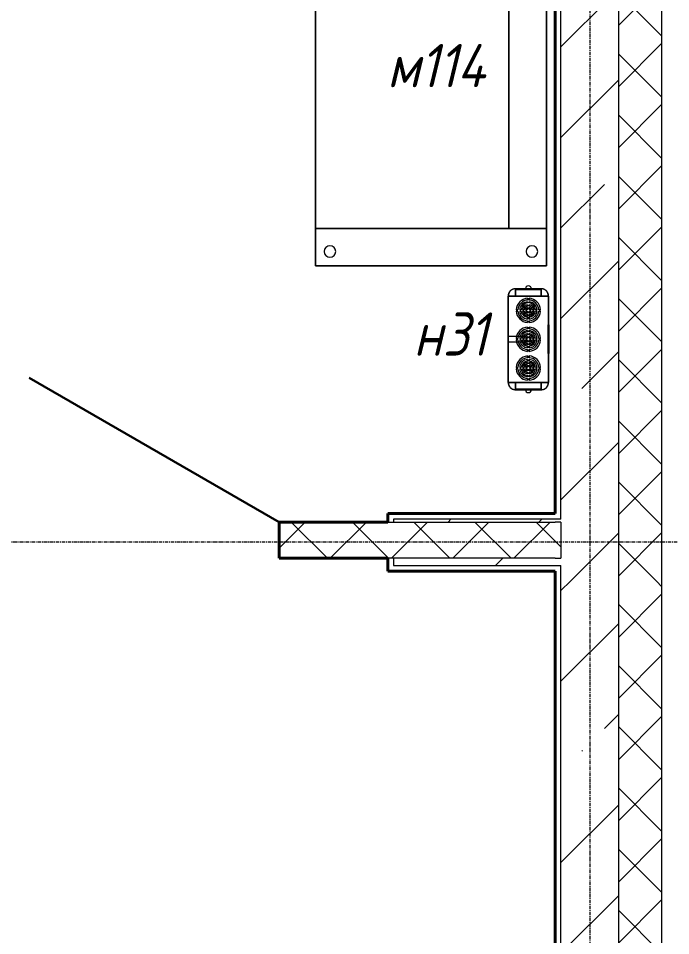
# Model space of a CAD drawing. Header units: millimetres. Extents: x -32954 to 151739, y -65671 to 56243.
# Drawn here: x -2030 to 230, y -27718 to -24538 of the extents above; entities that cross this region are included whole.
import ezdxf

# ---------------------------------------------------------------- set-up
doc = ezdxf.new("R2010")
doc.units = ezdxf.units.MM
doc.linetypes.add('ADSK_Линия сетки', pattern=[21, 12, -3, 3, -3])
for name, color, linetype, lineweight in [('M-EQPM', 7, 'Continuous', 9), ('M-EQPM-IDEN', 7, 'Continuous', 9), ('Двери', 7, 'Continuous', 18), ('Оси', 7, 'Continuous', 9), ('Панель', 7, 'Continuous', 30), ('Стены', 7, 'Continuous', 18), ('Стены разрез', 7, 'Continuous', 40), ('Стены штриховка', 7, 'Continuous', 18)]:
    doc.layers.add(name, color=color, linetype=linetype, lineweight=lineweight)
doc.styles.add('GOST Common_I', font='GOST_Common Italic.ttf', dxfattribs={"width": 0.9, "height": 150})
pattern_1 = [(45, (-4e-12, -22914.43), (-106.066, 106.066), []), (135, (-4e-12, -22914.43), (-106.066, -106.066), [])]
pattern_2 = [(45, (-4e-12, -22914.43), (-314.31, 314.31), []), (45, (314.3, -22914.43), (-314.31, 314.31), [555.625, -111.125, 3.353, -107.772])]

# ---------------------------------------------------------------- blocks, each defined once
blk = doc.blocks.new('AC_Дверь_Однопольная_ПВХ - 960х2080h В О Л-278485-В_АР_ПЭ_02 Этаж')
at = {"layer": 'Панель'}
blk.add_line((500, 62.5), (-366, 562.5), dxfattribs=at)
blk = doc.blocks.new('Н05-Н31_Бактерицидный облучатель_Дезар-3_5 - Н31_Дезар-5-8000921-О_ТХ_01')
at = {"layer": 'M-EQPM'}
for p, q in [((-44.6, 173), (-44.6, 175)), ((-44.6, 175), (-44.6, 149.6)), ((44.6, 175), (-44.6, 175)), ((44.6, 175), (-44.6, 175)), ((-44.6, 149.6), (-44.6, 175)), ((-44.6, 175), (-44.6, 173)), ((-44.6, 175), (44.6, 175)), ((-44.6, 149.6), (-44.6, 175)), ((-44.6, 175), (-44.6, 149.6)), ((-44.6, 173), (-44.6, 175)), ((-44.6, 175), (-44.6, 173)), ((44.6, 175), (-44.6, 175)), ((-44.6, 175), (44.6, 175)), ((-44.6, 173), (-44.6, 175)), ((-44.6, 175), (-44.6, 173)), ((-44.6, 149.6), (-44.6, 175)), ((-44.6, 175), (-44.6, 149.6)), ((-44.6, 149.6), (-44.6, 173)), ((44.6, 173), (-44.6, 173)), ((44.6, 173), (-44.6, 173)), ((-44.6, 173), (-44.6, 149.6)), ((-44.6, 173), (44.6, 173)), ((-44.6, 173), (44.6, 173)), ((44.6, 173), (-44.6, 173)), ((-44.6, 173), (44.6, 173)), ((-44.6, 173), (44.6, 173)), ((44.6, 173), (-44.6, 173)), ((-10, 175), (10, 175)), ((10, 175), (-10, 175)), ((-10, 175), (10, 175)), ((10, 175), (-10, 175)), ((-10, 175), (10, 175)), ((10, 175), (-10, 175)), ((44.6, 149.6), (44.6, 175)), ((44.6, 175), (44.6, 173)), ((44.6, 173), (44.6, 175)), ((44.6, 175), (44.6, 149.6)), ((44.6, 149.6), (44.6, 175)), ((44.6, 175), (44.6, 149.6)), ((44.6, 175), (44.6, 173)), ((44.6, 173), (44.6, 175)), ((44.6, 175), (44.6, 173)), ((44.6, 173), (44.6, 175)), ((44.6, 149.6), (44.6, 175)), ((44.6, 175), (44.6, 149.6)), ((44.6, 173), (44.6, 149.6)), ((44.6, 149.6), (44.6, 173)), ((-44.6, 149.6), (-70, 149.6)), ((-70, 149.6), (-44.6, 149.6)), ((-70, 149.6), (-70, -149.6)), ((-70, -149.6), (-70, 149.6)), ((-70, 149.6), (-70, -149.6)), ((70, 149.6), (-70, 149.6)), ((-70, 149.6), (-44.6, 149.6)), ((-70, 149.6), (-70, -149.6)), ((-44.6, 149.6), (-70, 149.6)), ((-70, 149.6), (-44.6, 149.6)), ((-44.6, 149.6), (-70, 149.6)), ((-70, 149.6), (70, 149.6)), ((-70, -149.6), (-70, 149.6)), ((44.6, 149.6), (-44.6, 149.6)), ((-44.6, 149.6), (44.6, 149.6)), ((44.6, 149.6), (-44.6, 149.6)), ((-44.6, 149.6), (44.6, 149.6)), ((-44.6, 149.6), (44.6, 149.6)), ((44.6, 149.6), (-44.6, 149.6)), ((-2.5, 142), (-2.5, 136)), ((-2.5, 136), (-2.5, 142)), ((-2.5, 136), (-2.5, 142)), ((-2.5, 142), (-2.5, 136)), ((-2.5, 130), (-2.5, 126)), ((-2.5, 126), (-2.5, 130)), ((-2.5, 126), (-2.5, 130)), ((-2.5, 130), (-2.5, 126)), ((2.5, 136), (2.5, 142)), ((2.5, 142), (2.5, 136)), ((2.5, 142), (2.5, 136)), ((2.5, 136), (2.5, 142)), ((2.5, 126), (2.5, 130)), ((2.5, 130), (2.5, 126)), ((2.5, 130), (2.5, 126)), ((2.5, 126), (2.5, 130)), ((44.6, 149.6), (70, 149.6)), ((70, 149.6), (44.6, 149.6)), ((44.6, 149.6), (70, 149.6)), ((44.6, 149.6), (70, 149.6)), ((70, 149.6), (44.6, 149.6)), ((70, 149.6), (44.6, 149.6)), ((70, -149.6), (70, 149.6)), ((70, 149.6), (70, -149.6)), ((70, -149.6), (70, 149.6)), ((70, 149.6), (70, -149.6)), ((70, -149.6), (70, 149.6)), ((-35.9, 102.5), (-41.9, 102.5)), ((-41.9, 102.5), (-35.9, 102.5)), ((-41.9, 102.5), (-35.9, 102.5)), ((-35.9, 102.5), (-41.9, 102.5)), ((-41.9, 97.5), (-35.9, 97.5)), ((-35.9, 97.5), (-41.9, 97.5)), ((-35.9, 97.5), (-41.9, 97.5)), ((-41.9, 97.5), (-35.9, 97.5)), ((-25, 102.5), (-29.9, 102.5)), ((-29.9, 102.5), (-25, 102.5)), ((-29.9, 102.5), (-25, 102.5)), ((-25, 102.5), (-29.9, 102.5)), ((-29.9, 97.5), (-24.7, 97.5)), ((-24.7, 97.5), (-29.9, 97.5)), ((-24.7, 97.5), (-29.9, 97.5)), ((-29.9, 97.5), (-24.7, 97.5)), ((-14.8, 102.5), (-19.8, 102.5)), ((-19.8, 102.5), (-14.8, 102.5)), ((-19.8, 102.5), (-14.8, 102.5)), ((-14.8, 102.5), (-19.8, 102.5)), ((-19.8, 97.5), (-14.8, 97.5)), ((-14.8, 97.5), (-19.8, 97.5)), ((-14.8, 97.5), (-19.8, 97.5)), ((-19.8, 97.5), (-14.8, 97.5)), ((-4.3, 102.5), (-9.7, 102.5)), ((-9.7, 102.5), (-4.3, 102.5)), ((-9.7, 102.5), (-4.3, 102.5)), ((-4.3, 102.5), (-9.7, 102.5)), ((-9.7, 97.5), (-4.3, 97.5)), ((-4.3, 97.5), (-9.7, 97.5)), ((-4.3, 97.5), (-9.7, 97.5)), ((-9.7, 97.5), (-4.3, 97.5)), ((-2.5, 119.8), (-2.5, 114.8)), ((-2.5, 114.8), (-2.5, 119.8)), ((-2.5, 114.8), (-2.5, 119.8)), ((-2.5, 119.8), (-2.5, 114.8)), ((-2.5, 109.7), (-2.5, 104.3)), ((-2.5, 104.3), (-2.5, 109.7)), ((-2.5, 104.3), (-2.5, 109.7)), ((-2.5, 109.7), (-2.5, 104.3)), ((-2.5, 95.7), (-2.5, 90.3)), ((-2.5, 90.3), (-2.5, 95.7)), ((-2.5, 90.3), (-2.5, 95.7)), ((-2.5, 95.7), (-2.5, 90.3)), ((2.5, 114.8), (2.5, 119.8)), ((2.5, 119.8), (2.5, 114.8)), ((2.5, 119.8), (2.5, 114.8)), ((2.5, 114.8), (2.5, 119.8)), ((2.5, 104.3), (2.5, 109.7)), ((2.5, 109.7), (2.5, 104.3)), ((2.5, 109.7), (2.5, 104.3)), ((2.5, 104.3), (2.5, 109.7)), ((2.5, 90.3), (2.5, 95.7)), ((2.5, 95.7), (2.5, 90.3)), ((2.5, 95.7), (2.5, 90.3)), ((2.5, 90.3), (2.5, 95.7)), ((9.7, 102.5), (4.3, 102.5)), ((4.3, 102.5), (9.7, 102.5)), ((4.3, 102.5), (9.7, 102.5)), ((9.7, 102.5), (4.3, 102.5)), ((4.3, 97.5), (9.7, 97.5)), ((9.7, 97.5), (4.3, 97.5)), ((9.7, 97.5), (4.3, 97.5)), ((4.3, 97.5), (9.7, 97.5)), ((19.8, 102.5), (14.8, 102.5)), ((14.8, 102.5), (19.8, 102.5)), ((14.8, 102.5), (19.8, 102.5)), ((19.8, 102.5), (14.8, 102.5)), ((14.8, 97.5), (19.8, 97.5)), ((19.8, 97.5), (14.8, 97.5)), ((19.8, 97.5), (14.8, 97.5)), ((14.8, 97.5), (19.8, 97.5)), ((24.7, 97.5), (30.1, 97.5)), ((30.1, 97.5), (24.7, 97.5)), ((30.1, 97.5), (24.7, 97.5)), ((24.7, 97.5), (30.1, 97.5)), ((30.1, 102.5), (25, 102.5)), ((25, 102.5), (30.1, 102.5)), ((25, 102.5), (30.1, 102.5)), ((30.1, 102.5), (25, 102.5)), ((42.1, 102.5), (36.1, 102.5)), ((36.1, 102.5), (42.1, 102.5)), ((36.1, 102.5), (42.1, 102.5)), ((42.1, 102.5), (36.1, 102.5)), ((36.1, 97.5), (42.1, 97.5)), ((42.1, 97.5), (36.1, 97.5)), ((42.1, 97.5), (36.1, 97.5)), ((36.1, 97.5), (42.1, 97.5)), ((-3, 64.1), (-3, 58)), ((-3, 58), (-3, 64.1)), ((-3, 58), (-3, 64.1)), ((-3, 64.1), (-3, 58)), ((-2.5, 85.2), (-2.5, 80.2)), ((-2.5, 80.2), (-2.5, 85.2)), ((-2.5, 80.2), (-2.5, 85.2)), ((-2.5, 85.2), (-2.5, 80.2)), ((-2.5, 76.3), (-2.5, 70)), ((-2.5, 70), (-2.5, 76.3)), ((-2.5, 70), (-2.5, 76.3)), ((-2.5, 76.3), (-2.5, 70)), ((2.5, 80.2), (2.5, 85.2)), ((2.5, 85.2), (2.5, 80.2)), ((2.5, 85.2), (2.5, 80.2)), ((2.5, 80.2), (2.5, 85.2)), ((2.5, 70), (2.5, 76.3)), ((2.5, 76.3), (2.5, 70)), ((2.5, 76.3), (2.5, 70)), ((2.5, 70), (2.5, 76.3)), ((3, 58), (3, 64)), ((3, 64), (3, 58)), ((3, 64), (3, 58)), ((3, 58), (3, 64)), ((-2.5, 42), (-2.5, 36)), ((-2.5, 36), (-2.5, 42)), ((-2.5, 36), (-2.5, 42)), ((-2.5, 42), (-2.5, 36)), ((2.5, 36), (2.5, 42)), ((2.5, 42), (2.5, 36)), ((2.5, 42), (2.5, 36)), ((2.5, 36), (2.5, 42)), ((71, 50), (69, 50)), ((69, 50), (69, -50)), ((69, -50), (69, 50)), ((71, 50), (71, -50)), ((71, -50), (71, 50)), ((-10, 9.3), (-70, 9.3)), ((-70, 0), (-70, 0)), ((-70, 0), (-70, 0)), ((-35.9, 2.5), (-41.9, 2.5)), ((-41.9, 2.5), (-35.9, 2.5)), ((-41.9, 2.5), (-35.9, 2.5)), ((-35.9, 2.5), (-41.9, 2.5)), ((-25, 2.5), (-29.9, 2.5)), ((-29.9, 2.5), (-25, 2.5)), ((-29.9, 2.5), (-25, 2.5)), ((-25, 2.5), (-29.9, 2.5)), ((-14.8, 2.5), (-19.8, 2.5)), ((-19.8, 2.5), (-14.8, 2.5)), ((-19.8, 2.5), (-14.8, 2.5)), ((-14.8, 2.5), (-19.8, 2.5)), ((-10, 0), (-10, 0)), ((-10, 0), (-10, 0)), ((-4.3, 2.5), (-9.7, 2.5)), ((-9.7, 2.5), (-4.3, 2.5)), ((-9.7, 2.5), (-4.3, 2.5)), ((-4.3, 2.5), (-9.7, 2.5)), ((-2.5, 30), (-2.5, 26)), ((-2.5, 26), (-2.5, 30)), ((-2.5, 26), (-2.5, 30)), ((-2.5, 30), (-2.5, 26)), ((-2.5, 19.8), (-2.5, 14.8)), ((-2.5, 14.8), (-2.5, 19.8)), ((-2.5, 14.8), (-2.5, 19.8)), ((-2.5, 19.8), (-2.5, 14.8)), ((-2.5, 9.7), (-2.5, 4.3)), ((-2.5, 4.3), (-2.5, 9.7)), ((-2.5, 4.3), (-2.5, 9.7)), ((-2.5, 9.7), (-2.5, 4.3)), ((2.5, 26), (2.5, 30)), ((2.5, 30), (2.5, 26)), ((2.5, 30), (2.5, 26)), ((2.5, 26), (2.5, 30)), ((2.5, 14.8), (2.5, 19.8)), ((2.5, 19.8), (2.5, 14.8)), ((2.5, 19.8), (2.5, 14.8)), ((2.5, 14.8), (2.5, 19.8)), ((2.5, 4.3), (2.5, 9.7)), ((2.5, 9.7), (2.5, 4.3)), ((2.5, 9.7), (2.5, 4.3)), ((2.5, 4.3), (2.5, 9.7)), ((9.7, 2.5), (4.3, 2.5)), ((4.3, 2.5), (9.7, 2.5)), ((4.3, 2.5), (9.7, 2.5)), ((9.7, 2.5), (4.3, 2.5)), ((19.8, 2.5), (14.8, 2.5)), ((14.8, 2.5), (19.8, 2.5)), ((14.8, 2.5), (19.8, 2.5)), ((19.8, 2.5), (14.8, 2.5)), ((30.1, 2.5), (25, 2.5)), ((25, 2.5), (30.1, 2.5)), ((25, 2.5), (30.1, 2.5)), ((30.1, 2.5), (25, 2.5)), ((42.1, 2.5), (36.1, 2.5)), ((36.1, 2.5), (42.1, 2.5)), ((36.1, 2.5), (42.1, 2.5)), ((42.1, 2.5), (36.1, 2.5)), ((69, 17.5), (69, -17.5)), ((69, -17.5), (69, 17.5)), ((71, 17.5), (69, 17.5)), ((69, 17.5), (71, 17.5)), ((69, 17.5), (69, -17.5)), ((69, -17.5), (69, 17.5)), ((71, 17.5), (69, 17.5)), ((69, 17.5), (71, 17.5)), ((71, 17.5), (71, -17.5)), ((71, -17.5), (71, 17.5)), ((71, 17.5), (71, -17.5)), ((71, -17.5), (71, 17.5)), ((-70, -9.3), (-10, -9.3)), ((-41.9, -2.5), (-35.9, -2.5)), ((-35.9, -2.5), (-41.9, -2.5)), ((-35.9, -2.5), (-41.9, -2.5)), ((-41.9, -2.5), (-35.9, -2.5)), ((-29.9, -2.5), (-24.7, -2.5)), ((-24.7, -2.5), (-29.9, -2.5)), ((-24.7, -2.5), (-29.9, -2.5)), ((-29.9, -2.5), (-24.7, -2.5)), ((-19.8, -2.5), (-14.8, -2.5)), ((-14.8, -2.5), (-19.8, -2.5)), ((-14.8, -2.5), (-19.8, -2.5)), ((-19.8, -2.5), (-14.8, -2.5)), ((-9.7, -2.5), (-4.3, -2.5)), ((-4.3, -2.5), (-9.7, -2.5)), ((-4.3, -2.5), (-9.7, -2.5)), ((-9.7, -2.5), (-4.3, -2.5)), ((-2.5, -4.3), (-2.5, -9.7)), ((-2.5, -9.7), (-2.5, -4.3)), ((-2.5, -9.7), (-2.5, -4.3)), ((-2.5, -4.3), (-2.5, -9.7)), ((-2.5, -14.8), (-2.5, -19.8)), ((-2.5, -19.8), (-2.5, -14.8)), ((-2.5, -19.8), (-2.5, -14.8)), ((-2.5, -14.8), (-2.5, -19.8)), ((-2.5, -23.7), (-2.5, -30)), ((-2.5, -30), (-2.5, -23.7)), ((-2.5, -30), (-2.5, -23.7)), ((-2.5, -23.7), (-2.5, -30)), ((2.5, -9.7), (2.5, -4.3)), ((2.5, -4.3), (2.5, -9.7)), ((2.5, -4.3), (2.5, -9.7)), ((2.5, -9.7), (2.5, -4.3)), ((2.5, -19.8), (2.5, -14.8)), ((2.5, -14.8), (2.5, -19.8)), ((2.5, -14.8), (2.5, -19.8)), ((2.5, -19.8), (2.5, -14.8)), ((2.5, -30), (2.5, -23.7)), ((2.5, -23.7), (2.5, -30)), ((2.5, -23.7), (2.5, -30)), ((2.5, -30), (2.5, -23.7)), ((4.3, -2.5), (9.7, -2.5)), ((9.7, -2.5), (4.3, -2.5)), ((9.7, -2.5), (4.3, -2.5)), ((4.3, -2.5), (9.7, -2.5)), ((14.8, -2.5), (19.8, -2.5)), ((19.8, -2.5), (14.8, -2.5)), ((19.8, -2.5), (14.8, -2.5)), ((14.8, -2.5), (19.8, -2.5)), ((24.7, -2.5), (30.1, -2.5)), ((30.1, -2.5), (24.7, -2.5)), ((30.1, -2.5), (24.7, -2.5)), ((24.7, -2.5), (30.1, -2.5)), ((36.1, -2.5), (42.1, -2.5)), ((42.1, -2.5), (36.1, -2.5)), ((42.1, -2.5), (36.1, -2.5)), ((36.1, -2.5), (42.1, -2.5)), ((69, -17.5), (71, -17.5)), ((69, -17.5), (71, -17.5)), ((69, -17.5), (71, -17.5)), ((69, -17.5), (71, -17.5)), ((-3, -35.9), (-3, -42)), ((-3, -42), (-3, -35.9)), ((-3, -42), (-3, -35.9)), ((-3, -35.9), (-3, -42)), ((-3, -58), (-3, -64.1)), ((-3, -64.1), (-3, -58)), ((-3, -64.1), (-3, -58)), ((-3, -58), (-3, -64.1)), ((3, -42), (3, -36)), ((3, -36), (3, -42)), ((3, -36), (3, -42)), ((3, -42), (3, -36)), ((3, -64), (3, -58)), ((3, -58), (3, -64)), ((3, -58), (3, -64)), ((3, -64), (3, -58)), ((69, -50), (71, -50)), ((-2.5, -70), (-2.5, -76.3)), ((-2.5, -76.3), (-2.5, -70)), ((-2.5, -76.3), (-2.5, -70)), ((-2.5, -70), (-2.5, -76.3)), ((-2.5, -80.2), (-2.5, -85.2)), ((-2.5, -85.2), (-2.5, -80.2)), ((-2.5, -85.2), (-2.5, -80.2)), ((-2.5, -80.2), (-2.5, -85.2)), ((-2.5, -90.3), (-2.5, -95.7)), ((-2.5, -95.7), (-2.5, -90.3)), ((-2.5, -95.7), (-2.5, -90.3)), ((-2.5, -90.3), (-2.5, -95.7)), ((2.5, -76.3), (2.5, -70)), ((2.5, -70), (2.5, -76.3)), ((2.5, -70), (2.5, -76.3)), ((2.5, -76.3), (2.5, -70)), ((2.5, -85.2), (2.5, -80.2)), ((2.5, -80.2), (2.5, -85.2)), ((2.5, -80.2), (2.5, -85.2)), ((2.5, -85.2), (2.5, -80.2)), ((2.5, -95.7), (2.5, -90.3)), ((2.5, -90.3), (2.5, -95.7)), ((2.5, -90.3), (2.5, -95.7)), ((2.5, -95.7), (2.5, -90.3)), ((-35.9, -97.5), (-41.9, -97.5)), ((-41.9, -97.5), (-35.9, -97.5)), ((-41.9, -97.5), (-35.9, -97.5)), ((-35.9, -97.5), (-41.9, -97.5)), ((-41.9, -102.5), (-35.9, -102.5)), ((-35.9, -102.5), (-41.9, -102.5)), ((-35.9, -102.5), (-41.9, -102.5)), ((-41.9, -102.5), (-35.9, -102.5)), ((-24.7, -97.5), (-29.9, -97.5)), ((-29.9, -97.5), (-24.7, -97.5)), ((-29.9, -97.5), (-24.7, -97.5)), ((-24.7, -97.5), (-29.9, -97.5)), ((-29.9, -102.5), (-25, -102.5)), ((-25, -102.5), (-29.9, -102.5)), ((-25, -102.5), (-29.9, -102.5)), ((-29.9, -102.5), (-25, -102.5)), ((-14.8, -97.5), (-19.8, -97.5)), ((-19.8, -97.5), (-14.8, -97.5)), ((-19.8, -97.5), (-14.8, -97.5)), ((-14.8, -97.5), (-19.8, -97.5)), ((-19.8, -102.5), (-14.8, -102.5)), ((-14.8, -102.5), (-19.8, -102.5)), ((-14.8, -102.5), (-19.8, -102.5)), ((-19.8, -102.5), (-14.8, -102.5)), ((-4.3, -97.5), (-9.7, -97.5)), ((-9.7, -97.5), (-4.3, -97.5)), ((-9.7, -97.5), (-4.3, -97.5)), ((-4.3, -97.5), (-9.7, -97.5)), ((-9.7, -102.5), (-4.3, -102.5)), ((-4.3, -102.5), (-9.7, -102.5)), ((-4.3, -102.5), (-9.7, -102.5)), ((-9.7, -102.5), (-4.3, -102.5)), ((-2.5, -104.3), (-2.5, -109.7)), ((-2.5, -109.7), (-2.5, -104.3)), ((-2.5, -109.7), (-2.5, -104.3)), ((-2.5, -104.3), (-2.5, -109.7)), ((-2.5, -114.8), (-2.5, -119.8)), ((-2.5, -119.8), (-2.5, -114.8)), ((-2.5, -119.8), (-2.5, -114.8)), ((-2.5, -114.8), (-2.5, -119.8)), ((-2.5, -126), (-2.5, -130)), ((-2.5, -130), (-2.5, -126)), ((-2.5, -130), (-2.5, -126)), ((-2.5, -126), (-2.5, -130)), ((2.5, -109.7), (2.5, -104.3)), ((2.5, -104.3), (2.5, -109.7)), ((2.5, -104.3), (2.5, -109.7)), ((2.5, -109.7), (2.5, -104.3)), ((2.5, -119.8), (2.5, -114.8)), ((2.5, -114.8), (2.5, -119.8)), ((2.5, -114.8), (2.5, -119.8)), ((2.5, -119.8), (2.5, -114.8)), ((2.5, -130), (2.5, -126)), ((2.5, -126), (2.5, -130)), ((2.5, -126), (2.5, -130)), ((2.5, -130), (2.5, -126)), ((9.7, -97.5), (4.3, -97.5)), ((4.3, -97.5), (9.7, -97.5)), ((4.3, -97.5), (9.7, -97.5)), ((9.7, -97.5), (4.3, -97.5)), ((4.3, -102.5), (9.7, -102.5)), ((9.7, -102.5), (4.3, -102.5)), ((9.7, -102.5), (4.3, -102.5)), ((4.3, -102.5), (9.7, -102.5)), ((19.8, -97.5), (14.8, -97.5)), ((14.8, -97.5), (19.8, -97.5)), ((14.8, -97.5), (19.8, -97.5)), ((19.8, -97.5), (14.8, -97.5)), ((14.8, -102.5), (19.8, -102.5)), ((19.8, -102.5), (14.8, -102.5)), ((19.8, -102.5), (14.8, -102.5)), ((14.8, -102.5), (19.8, -102.5)), ((30.1, -97.5), (24.7, -97.5)), ((24.7, -97.5), (30.1, -97.5)), ((24.7, -97.5), (30.1, -97.5)), ((30.1, -97.5), (24.7, -97.5)), ((25, -102.5), (30.1, -102.5)), ((30.1, -102.5), (25, -102.5)), ((30.1, -102.5), (25, -102.5)), ((25, -102.5), (30.1, -102.5)), ((42.1, -97.5), (36.1, -97.5)), ((36.1, -97.5), (42.1, -97.5)), ((36.1, -97.5), (42.1, -97.5)), ((42.1, -97.5), (36.1, -97.5)), ((36.1, -102.5), (42.1, -102.5)), ((42.1, -102.5), (36.1, -102.5)), ((42.1, -102.5), (36.1, -102.5)), ((36.1, -102.5), (42.1, -102.5)), ((-44.6, -149.6), (-70, -149.6)), ((-70, -149.6), (-44.6, -149.6)), ((-44.6, -149.6), (-70, -149.6)), ((-70, -149.6), (70, -149.6)), ((70, -149.6), (-70, -149.6)), ((-70, -149.6), (-44.6, -149.6)), ((-44.6, -149.6), (-70, -149.6)), ((-70, -149.6), (-44.6, -149.6)), ((-44.6, -149.6), (-44.6, -173)), ((-44.6, -175), (-44.6, -149.6)), ((44.6, -149.6), (-44.6, -149.6)), ((-44.6, -149.6), (44.6, -149.6)), ((-44.6, -149.6), (-44.6, -175)), ((-44.6, -175), (-44.6, -149.6)), ((-44.6, -149.6), (-44.6, -175)), ((-44.6, -173), (-44.6, -149.6)), ((44.6, -149.6), (-44.6, -149.6)), ((-44.6, -149.6), (44.6, -149.6)), ((44.6, -149.6), (-44.6, -149.6)), ((-44.6, -149.6), (44.6, -149.6)), ((-44.6, -149.6), (-44.6, -175)), ((-44.6, -175), (-44.6, -149.6)), ((-2.5, -136), (-2.5, -142)), ((-2.5, -142), (-2.5, -136)), ((-2.5, -142), (-2.5, -136)), ((-2.5, -136), (-2.5, -142)), ((2.5, -142), (2.5, -136)), ((2.5, -136), (2.5, -142)), ((2.5, -136), (2.5, -142)), ((2.5, -142), (2.5, -136)), ((44.6, -149.6), (44.6, -175)), ((44.6, -173), (44.6, -149.6)), ((44.6, -149.6), (70, -149.6)), ((70, -149.6), (44.6, -149.6)), ((44.6, -149.6), (44.6, -175)), ((44.6, -175), (44.6, -149.6)), ((44.6, -149.6), (44.6, -173)), ((44.6, -175), (44.6, -149.6)), ((70, -149.6), (44.6, -149.6)), ((44.6, -149.6), (70, -149.6)), ((44.6, -149.6), (70, -149.6)), ((70, -149.6), (44.6, -149.6)), ((44.6, -149.6), (44.6, -175)), ((44.6, -175), (44.6, -149.6)), ((-44.6, -173), (-44.6, -175)), ((44.6, -173), (-44.6, -173)), ((44.6, -173), (-44.6, -173)), ((-44.6, -175), (-44.6, -173)), ((-44.6, -173), (44.6, -173)), ((-44.6, -173), (44.6, -173)), ((-44.6, -175), (-44.6, -173)), ((-44.6, -173), (44.6, -173)), ((44.6, -173), (-44.6, -173)), ((-44.6, -173), (-44.6, -175)), ((44.6, -173), (-44.6, -173)), ((-44.6, -175), (-44.6, -173)), ((-44.6, -173), (44.6, -173)), ((-44.6, -173), (-44.6, -175)), ((-44.6, -175), (44.6, -175)), ((44.6, -175), (-44.6, -175)), ((-44.6, -175), (44.6, -175)), ((-44.6, -175), (44.6, -175)), ((44.6, -175), (-44.6, -175)), ((10, -175), (-10, -175)), ((-10, -175), (10, -175)), ((10, -175), (-10, -175)), ((-10, -175), (10, -175)), ((10, -175), (-10, -175)), ((-10, -175), (10, -175)), ((44.6, -175), (44.6, -173)), ((44.6, -173), (44.6, -175)), ((44.6, -173), (44.6, -175)), ((44.6, -175), (44.6, -173)), ((44.6, -173), (44.6, -175)), ((44.6, -175), (44.6, -173))]:
    blk.add_line(p, q, dxfattribs=at)
at = {"layer": 'M-EQPM', "flags": 128}
for points in [[(-44.6, 175), (-45.6, 175), (-46.6, 174.9), (-47.6, 174.8), (-48.6, 174.7), (-49.6, 174.5), (-50.6, 174.3), (-51.6, 174), (-52.6, 173.7), (-53.5, 173.4), (-54.5, 173), (-55.4, 172.6), (-56.3, 172.1), (-57.2, 171.6), (-58.1, 171.1), (-58.9, 170.6), (-59.8, 170), (-60.6, 169.3), (-61.3, 168.7), (-62.1, 168), (-62.8, 167.3), (-63.5, 166.5), (-64.2, 165.8), (-64.8, 165), (-65.4, 164.2), (-66, 163.3), (-66.5, 162.4), (-67, 161.6), (-67.5, 160.7), (-67.9, 159.7), (-68.3, 158.8), (-68.6, 157.8), (-68.9, 156.9), (-69.2, 155.9), (-69.4, 154.9), (-69.6, 153.9), (-69.8, 152.9), (-69.9, 151.9), (-70, 150.9), (-70, 149.8), (-70, 149.6)], [(70, 149.6), (70, 150.6), (69.9, 151.6), (69.8, 152.6), (69.7, 153.6), (69.5, 154.6), (69.3, 155.6), (69, 156.6), (68.7, 157.6), (68.4, 158.5), (68, 159.5), (67.6, 160.4), (67.1, 161.3), (66.6, 162.2), (66.1, 163.1), (65.6, 163.9), (65, 164.8), (64.3, 165.6), (63.7, 166.3), (63, 167.1), (62.3, 167.8), (61.5, 168.5), (60.8, 169.2), (60, 169.8), (59.2, 170.4), (58.3, 171), (57.4, 171.5), (56.6, 172), (55.7, 172.5), (54.7, 172.9), (53.8, 173.3), (52.8, 173.6), (51.9, 173.9), (50.9, 174.2), (49.9, 174.4), (48.9, 174.6), (47.9, 174.8), (46.9, 174.9), (45.9, 175), (44.8, 175), (44.6, 175)], [(-70, -149.6), (-70, -150.6), (-69.9, -151.6), (-69.8, -152.6), (-69.7, -153.6), (-69.5, -154.6), (-69.3, -155.6), (-69, -156.6), (-68.7, -157.6), (-68.4, -158.5), (-68, -159.5), (-67.6, -160.4), (-67.1, -161.3), (-66.6, -162.2), (-66.1, -163.1), (-65.6, -163.9), (-65, -164.8), (-64.3, -165.6), (-63.7, -166.3), (-63, -167.1), (-62.3, -167.8), (-61.5, -168.5), (-60.8, -169.2), (-60, -169.8), (-59.2, -170.4), (-58.3, -171), (-57.4, -171.5), (-56.6, -172), (-55.7, -172.5), (-54.7, -172.9), (-53.8, -173.3), (-52.8, -173.6), (-51.9, -173.9), (-50.9, -174.2), (-49.9, -174.4), (-48.9, -174.6), (-47.9, -174.8), (-46.9, -174.9), (-45.9, -175), (-44.8, -175), (-44.6, -175)], [(44.6, -175), (45.6, -175), (46.6, -174.9), (47.6, -174.8), (48.6, -174.7), (49.6, -174.5), (50.6, -174.3), (51.6, -174), (52.6, -173.7), (53.5, -173.4), (54.5, -173), (55.4, -172.6), (56.3, -172.1), (57.2, -171.6), (58.1, -171.1), (58.9, -170.6), (59.8, -170), (60.6, -169.3), (61.3, -168.7), (62.1, -168), (62.8, -167.3), (63.5, -166.5), (64.2, -165.8), (64.8, -165), (65.4, -164.2), (66, -163.3), (66.5, -162.4), (67, -161.6), (67.5, -160.7), (67.9, -159.7), (68.3, -158.8), (68.6, -157.8), (68.9, -156.9), (69.2, -155.9), (69.4, -154.9), (69.6, -153.9), (69.8, -152.9), (69.9, -151.9), (70, -150.9), (70, -149.8), (70, -149.6)]]:
    blk.add_lwpolyline(points, dxfattribs=at)
at = {"layer": 'M-EQPM'}
for centre, radius, start, end in [((-44.6, 149.6), 25.4, 90, 180), ((-44.6, 149.6), 25.4, 90, 180), ((-44.6, 149.6), 25.4, 90, 180), ((-44.6, 149.6), 25.4, 90, 180), ((0, 175), 10, 360, 180), ((0, 175), 10, 0, 180), ((0, 175), 10, 360, 180), ((0, 175), 10, 0, 180), ((0, 175), 10, 360, 180), ((0, 175), 10, 360, 180), ((44.6, 149.6), 25.4, 0, 90), ((44.6, 149.6), 25.4, 360, 90), ((44.6, 149.6), 25.4, 0, 90), ((44.6, 149.6), 25.4, 360, 90), ((0.1, 100), 42.1, 93.5613, 176.5863), ((0.1, 100), 42.1, 93.5613, 176.5863), ((0.1, 100), 42.1, 93.5613, 176.5863), ((0.1, 100), 42.1, 93.5613, 176.5863), ((0.1, 100), 36.1, 94.1546, 176.0176), ((0.1, 100), 36.1, 94.1546, 176.0176), ((0.1, 100), 36.1, 94.1546, 176.0176), ((0.1, 100), 36.1, 94.1546, 176.0176), ((0.1, 100), 30.1, 94.9855, 175.2214), ((0.1, 100), 30.1, 94.9855, 175.2214), ((0.1, 100), 30.1, 94.9855, 175.2214), ((0.1, 100), 30.1, 94.9855, 175.2214), ((0.1, 100), 42.1, 3.4137, 86.7479), ((0.1, 100), 42.1, 3.4137, 86.7479), ((0.1, 100), 42.1, 3.4137, 86.7479), ((0.1, 100), 42.1, 3.4137, 86.7479), ((0.1, 100), 36.1, 3.9824, 86.2063), ((0.1, 100), 36.1, 3.9824, 86.2063), ((0.1, 100), 36.1, 3.9824, 86.2063), ((0.1, 100), 36.1, 3.9824, 86.2063), ((0.1, 100), 30.1, 4.7786, 85.4479), ((0.1, 100), 30.1, 4.7786, 85.4479), ((0.1, 100), 30.1, 4.7786, 85.4479), ((0.1, 100), 30.1, 4.7786, 85.4479), ((0.1, 100), 42.1, 183.3997, 265.7268), ((0.1, 100), 42.1, 183.3997, 265.7268), ((0.1, 100), 42.1, 183.3997, 265.7268), ((0.1, 100), 42.1, 183.3997, 265.7268), ((0.1, 100), 36.1, 183.9661, 265.0144), ((0.1, 100), 36.1, 183.9661, 265.0144), ((0.1, 100), 36.1, 183.9661, 265.0144), ((0.1, 100), 36.1, 183.9661, 265.0144), ((0.1, 100), 30.1, 184.7591, 265.0144), ((0.1, 100), 30.1, 184.7591, 265.0144), ((0.1, 100), 30.1, 184.7591, 265.0144), ((0.1, 100), 30.1, 184.7591, 265.0144), ((0, 101.1), 25, 95.7391, 176.8404), ((0, 101.1), 25, 95.7391, 176.8404), ((0, 101.1), 25, 95.7391, 176.8404), ((0, 101.1), 25, 95.7391, 176.8404), ((0, 101.1), 25, 188.3307, 264.2606), ((0, 101.1), 25, 188.3307, 264.2606), ((0, 101.1), 25, 188.3307, 264.2606), ((0, 101.1), 25, 188.3307, 264.2606), ((0, 100), 20, 97.1808, 172.8192), ((0, 100), 20, 97.1808, 172.8192), ((0, 100), 20, 97.1808, 172.8192), ((0, 100), 20, 97.1808, 172.8192), ((0, 100), 20, 187.1808, 262.8192), ((0, 100), 20, 187.1808, 262.8192), ((0, 100), 20, 187.1808, 262.8192), ((0, 100), 20, 187.1808, 262.8192), ((0, 100), 15, 99.5941, 170.4059), ((0, 100), 15, 99.5941, 170.4059), ((0, 100), 15, 99.5941, 170.4059), ((0, 100), 15, 99.5941, 170.4059), ((0, 100), 15, 189.5941, 260.4059), ((0, 100), 15, 189.5941, 260.4059), ((0, 100), 15, 189.5941, 260.4059), ((0, 100), 15, 189.5941, 260.4059), ((0, 100), 10, 104.4778, 165.527), ((0, 100), 10, 104.4778, 165.527), ((0, 100), 10, 104.4778, 165.527), ((0, 100), 10, 104.4778, 165.527), ((0, 100), 10, 194.4775, 255.5225), ((0, 100), 10, 194.4775, 255.5225), ((0, 100), 10, 194.4775, 255.5225), ((0, 100), 10, 194.4775, 255.5225), ((0, 100), 5, 120.0027, 150.008), ((0, 100), 5, 120.0027, 150.008), ((0, 100), 5, 120.0027, 150.008), ((0, 100), 5, 120.0027, 150.008), ((0, 100), 5, 210, 240), ((0, 100), 5, 210, 240), ((0, 100), 5, 210, 240), ((0, 100), 5, 210, 240), ((0, 101.1), 25, 3.1596, 84.2609), ((0, 101.1), 25, 3.1596, 84.2609), ((0, 101.1), 25, 3.1596, 84.2609), ((0, 101.1), 25, 3.1596, 84.2609), ((0, 100), 20, 7.1808, 82.8192), ((0, 100), 20, 7.1808, 82.8192), ((0, 100), 20, 7.1808, 82.8192), ((0, 100), 20, 7.1808, 82.8192), ((0, 100), 15, 9.5941, 80.4059), ((0, 100), 15, 9.5941, 80.4059), ((0, 100), 15, 9.5941, 80.4059), ((0, 100), 15, 9.5941, 80.4059), ((0, 100), 10, 14.473, 75.5222), ((0, 100), 10, 14.473, 75.5222), ((0, 100), 10, 14.473, 75.5222), ((0, 100), 10, 14.473, 75.5222), ((0, 100), 5, 29.992, 59.9973), ((0, 100), 5, 29.992, 59.9973), ((0, 100), 5, 29.992, 59.9973), ((0, 100), 5, 29.992, 59.9973), ((0, 101.1), 25, 275.7394, 351.6693), ((0.1, 100), 30.1, 274.5523, 355.2409), ((0, 100), 20, 277.1808, 352.8192), ((0, 100), 15, 279.5941, 350.4059), ((0, 100), 10, 284.4775, 345.5225), ((0, 100), 5, 300, 330), ((0.1, 100), 30.1, 274.5523, 355.2409), ((0, 101.1), 25, 275.7394, 351.6693), ((0, 100), 15, 279.5941, 350.4059), ((0, 100), 20, 277.1808, 352.8192), ((0, 100), 5, 300, 330), ((0, 100), 10, 284.4775, 345.5225), ((0.1, 100), 30.1, 274.5523, 355.2409), ((0, 101.1), 25, 275.7394, 351.6693), ((0, 100), 15, 279.5941, 350.4059), ((0, 100), 20, 277.1808, 352.8192), ((0, 100), 10, 284.4775, 345.5225), ((0, 100), 5, 300, 330), ((0, 101.1), 25, 275.7394, 351.6693), ((0.1, 100), 30.1, 274.5523, 355.2409), ((0, 100), 20, 277.1808, 352.8192), ((0, 100), 15, 279.5941, 350.4059), ((0, 100), 10, 284.4775, 345.5225), ((0, 100), 5, 300, 330), ((0.1, 100), 36.1, 274.5523, 356.0339), ((0.1, 100), 42.1, 273.902, 356.6003), ((0.1, 100), 42.1, 273.902, 356.6003), ((0.1, 100), 36.1, 274.5523, 356.0339), ((0.1, 100), 42.1, 273.902, 356.6003), ((0.1, 100), 36.1, 274.5523, 356.0339), ((0.1, 100), 36.1, 274.5523, 356.0339), ((0.1, 100), 42.1, 273.902, 356.6003), ((0.1, 0), 42.1, 93.5613, 176.5863), ((0.1, 0), 42.1, 93.5613, 176.5863), ((0.1, 0), 42.1, 93.5613, 176.5863), ((0.1, 0), 42.1, 93.5613, 176.5863), ((0.1, 0), 36.1, 94.1546, 176.0176), ((0.1, 0), 36.1, 94.1546, 176.0176), ((0.1, 0), 36.1, 94.1546, 176.0176), ((0.1, 0), 36.1, 94.1546, 176.0176), ((0.1, 0), 42.1, 3.4137, 86.7479), ((0.1, 0), 42.1, 3.4137, 86.7479), ((0.1, 0), 42.1, 3.4137, 86.7479), ((0.1, 0), 42.1, 3.4137, 86.7479), ((0.1, 0), 36.1, 3.9824, 86.2063), ((0.1, 0), 36.1, 3.9824, 86.2063), ((0.1, 0), 36.1, 3.9824, 86.2063), ((0.1, 0), 36.1, 3.9824, 86.2063), ((0.1, 0), 30.1, 94.9855, 175.2214), ((0.1, 0), 30.1, 94.9855, 175.2214), ((0.1, 0), 30.1, 94.9855, 175.2214), ((0.1, 0), 30.1, 94.9855, 175.2214), ((0, 1.1), 25, 95.7391, 176.8404), ((0, 1.1), 25, 95.7391, 176.8404), ((0, 1.1), 25, 95.7391, 176.8404), ((0, 1.1), 25, 95.7391, 176.8404), ((0, 0), 20, 97.1808, 172.8192), ((0, 0), 20, 97.1808, 172.8192), ((0, 0), 20, 97.1808, 172.8192), ((0, 0), 20, 97.1808, 172.8192), ((0, 0), 15, 99.5941, 170.4059), ((0, 0), 15, 99.5941, 170.4059), ((0, 0), 15, 99.5941, 170.4059), ((0, 0), 15, 99.5941, 170.4059), ((0, 0), 10, 104.4778, 165.527), ((0, 0), 10, 104.4778, 165.527), ((0, 0), 10, 104.4778, 165.527), ((0, 0), 10, 104.4778, 165.527), ((0, 0), 5, 120.0027, 150.008), ((0, 0), 5, 120.0027, 150.008), ((0, 0), 5, 120.0027, 150.008), ((0, 0), 5, 120.0027, 150.008), ((0.1, 0), 30.1, 4.7786, 85.4479), ((0.1, 0), 30.1, 4.7786, 85.4479), ((0.1, 0), 30.1, 4.7786, 85.4479), ((0.1, 0), 30.1, 4.7786, 85.4479), ((0, 1.1), 25, 3.1596, 84.2609), ((0, 1.1), 25, 3.1596, 84.2609), ((0, 1.1), 25, 3.1596, 84.2609), ((0, 1.1), 25, 3.1596, 84.2609), ((0, 0), 20, 7.1808, 82.8192), ((0, 0), 20, 7.1808, 82.8192), ((0, 0), 20, 7.1808, 82.8192), ((0, 0), 20, 7.1808, 82.8192), ((0, 0), 15, 9.5941, 80.4059), ((0, 0), 15, 9.5941, 80.4059), ((0, 0), 15, 9.5941, 80.4059), ((0, 0), 15, 9.5941, 80.4059), ((0, 0), 10, 14.473, 75.5222), ((0, 0), 10, 14.473, 75.5222), ((0, 0), 10, 14.473, 75.5222), ((0, 0), 10, 14.473, 75.5222), ((0, 0), 5, 29.992, 59.9973), ((0, 0), 5, 29.992, 59.9973), ((0, 0), 5, 29.992, 59.9973), ((0, 0), 5, 29.992, 59.9973), ((0.1, 0), 42.1, 183.3997, 265.7268), ((0.1, 0), 42.1, 183.3997, 265.7268), ((0.1, 0), 42.1, 183.3997, 265.7268), ((0.1, 0), 42.1, 183.3997, 265.7268), ((0.1, 0), 36.1, 183.9661, 265.0144), ((0.1, 0), 36.1, 183.9661, 265.0144), ((0.1, 0), 36.1, 183.9661, 265.0144), ((0.1, 0), 36.1, 183.9661, 265.0144), ((0.1, 0), 30.1, 184.7591, 265.0144), ((0.1, 0), 30.1, 184.7591, 265.0144), ((0.1, 0), 30.1, 184.7591, 265.0144), ((0.1, 0), 30.1, 184.7591, 265.0144), ((0, 1.1), 25, 188.3307, 264.2606), ((0, 1.1), 25, 188.3307, 264.2606), ((0, 1.1), 25, 188.3307, 264.2606), ((0, 1.1), 25, 188.3307, 264.2606), ((0, 0), 20, 187.1808, 262.8192), ((0, 0), 20, 187.1808, 262.8192), ((0, 0), 20, 187.1808, 262.8192), ((0, 0), 20, 187.1808, 262.8192), ((0, 0), 15, 189.5941, 260.4059), ((0, 0), 15, 189.5941, 260.4059), ((0, 0), 15, 189.5941, 260.4059), ((0, 0), 15, 189.5941, 260.4059), ((0, 0), 10, 194.4775, 255.5225), ((0, 0), 10, 194.4775, 255.5225), ((0, 0), 10, 194.4775, 255.5225), ((0, 0), 10, 194.4775, 255.5225), ((0, 0), 5, 210, 240), ((0, 0), 5, 210, 240), ((0, 0), 5, 210, 240), ((0, 0), 5, 210, 240), ((0, 1.1), 25, 275.7394, 351.6693), ((0.1, 0), 30.1, 274.5523, 355.2409), ((0, 0), 20, 277.1808, 352.8192), ((0, 0), 15, 279.5941, 350.4059), ((0, 0), 10, 284.4775, 345.5225), ((0, 0), 5, 300, 330), ((0.1, 0), 30.1, 274.5523, 355.2409), ((0, 1.1), 25, 275.7394, 351.6693), ((0, 0), 15, 279.5941, 350.4059), ((0, 0), 20, 277.1808, 352.8192), ((0, 0), 5, 300, 330), ((0, 0), 10, 284.4775, 345.5225), ((0.1, 0), 30.1, 274.5523, 355.2409), ((0, 1.1), 25, 275.7394, 351.6693), ((0, 0), 15, 279.5941, 350.4059), ((0, 0), 20, 277.1808, 352.8192), ((0, 0), 10, 284.4775, 345.5225), ((0, 0), 5, 300, 330), ((0, 1.1), 25, 275.7394, 351.6693), ((0.1, 0), 30.1, 274.5523, 355.2409), ((0, 0), 20, 277.1808, 352.8192), ((0, 0), 15, 279.5941, 350.4059), ((0, 0), 10, 284.4775, 345.5225), ((0, 0), 5, 300, 330), ((0.1, 0), 36.1, 274.5523, 356.0339), ((0.1, 0), 42.1, 273.902, 356.6003), ((0.1, 0), 42.1, 273.902, 356.6003), ((0.1, 0), 36.1, 274.5523, 356.0339), ((0.1, 0), 42.1, 273.902, 356.6003), ((0.1, 0), 36.1, 274.5523, 356.0339), ((0.1, 0), 36.1, 274.5523, 356.0339), ((0.1, 0), 42.1, 273.902, 356.6003), ((0.1, -100), 42.1, 94.2732, 176.6003), ((0.1, -100), 42.1, 94.2732, 176.6003), ((0.1, -100), 42.1, 94.2732, 176.6003), ((0.1, -100), 42.1, 94.2732, 176.6003), ((0.1, -100), 42.1, 3.3997, 86.098), ((0.1, -100), 42.1, 3.3997, 86.098), ((0.1, -100), 42.1, 3.3997, 86.098), ((0.1, -100), 42.1, 3.3997, 86.098), ((0.1, -100), 36.1, 94.9856, 176.0339), ((0.1, -100), 36.1, 94.9856, 176.0339), ((0.1, -100), 36.1, 94.9856, 176.0339), ((0.1, -100), 36.1, 94.9856, 176.0339), ((0.1, -100), 30.1, 94.9856, 175.2409), ((0.1, -100), 30.1, 94.9856, 175.2409), ((0.1, -100), 30.1, 94.9856, 175.2409), ((0.1, -100), 30.1, 94.9856, 175.2409), ((0, -101.1), 25, 95.7394, 171.6693), ((0, -101.1), 25, 95.7394, 171.6693), ((0, -101.1), 25, 95.7394, 171.6693), ((0, -101.1), 25, 95.7394, 171.6693), ((0, -100), 20, 97.1808, 172.8192), ((0, -100), 20, 97.1808, 172.8192), ((0, -100), 20, 97.1808, 172.8192), ((0, -100), 20, 97.1808, 172.8192), ((0, -100), 15, 99.5941, 170.4059), ((0, -100), 15, 99.5941, 170.4059), ((0, -100), 15, 99.5941, 170.4059), ((0, -100), 15, 99.5941, 170.4059), ((0, -100), 10, 104.4775, 165.5225), ((0, -100), 10, 104.4775, 165.5225), ((0, -100), 10, 104.4775, 165.5225), ((0, -100), 10, 104.4775, 165.5225), ((0.1, -100), 30.1, 4.7591, 85.4477), ((0.1, -100), 30.1, 4.7591, 85.4477), ((0.1, -100), 30.1, 4.7591, 85.4477), ((0.1, -100), 30.1, 4.7591, 85.4477), ((0, -101.1), 25, 8.3307, 84.2606), ((0, -101.1), 25, 8.3307, 84.2606), ((0, -101.1), 25, 8.3307, 84.2606), ((0, -101.1), 25, 8.3307, 84.2606), ((0, -100), 20, 7.1808, 82.8192), ((0, -100), 20, 7.1808, 82.8192), ((0, -100), 20, 7.1808, 82.8192), ((0, -100), 20, 7.1808, 82.8192), ((0, -100), 15, 9.5941, 80.4059), ((0, -100), 15, 9.5941, 80.4059), ((0, -100), 15, 9.5941, 80.4059), ((0, -100), 15, 9.5941, 80.4059), ((0, -100), 10, 14.4775, 75.5225), ((0, -100), 10, 14.4775, 75.5225), ((0, -100), 10, 14.4775, 75.5225), ((0, -100), 10, 14.4775, 75.5225), ((0.1, -100), 36.1, 3.9661, 85.4477), ((0.1, -100), 36.1, 3.9661, 85.4477), ((0.1, -100), 36.1, 3.9661, 85.4477), ((0.1, -100), 36.1, 3.9661, 85.4477), ((0.1, -100), 42.1, 183.4137, 266.4387), ((0.1, -100), 42.1, 183.4137, 266.4387), ((0.1, -100), 42.1, 183.4137, 266.4387), ((0.1, -100), 42.1, 183.4137, 266.4387), ((0.1, -100), 36.1, 183.9823, 265.8454), ((0.1, -100), 36.1, 183.9823, 265.8454), ((0.1, -100), 36.1, 183.9824, 265.8454), ((0.1, -100), 36.1, 183.9824, 265.8454), ((0.1, -100), 30.1, 184.7786, 265.0145), ((0.1, -100), 30.1, 184.7786, 265.0145), ((0.1, -100), 30.1, 184.7786, 265.0145), ((0.1, -100), 30.1, 184.7786, 265.0145), ((0, -101.1), 25, 183.1596, 264.2609), ((0, -101.1), 25, 183.1596, 264.2609), ((0, -101.1), 25, 183.1596, 264.2609), ((0, -101.1), 25, 183.1596, 264.2609), ((0, -100), 20, 187.1808, 262.8192), ((0, -100), 20, 187.1808, 262.8192), ((0, -100), 20, 187.1808, 262.8192), ((0, -100), 20, 187.1808, 262.8192), ((0, -100), 15, 189.5941, 260.4059), ((0, -100), 15, 189.5941, 260.4059), ((0, -100), 15, 189.5941, 260.4059), ((0, -100), 15, 189.5941, 260.4059), ((0, -100), 10, 194.473, 255.5222), ((0, -100), 10, 194.473, 255.5222), ((0, -100), 10, 194.473, 255.5222), ((0, -100), 10, 194.473, 255.5222), ((0, -100), 5, 120, 150), ((0, -100), 5, 120, 150), ((0, -100), 5, 120, 150), ((0, -100), 5, 120, 150), ((0, -100), 5, 209.992, 239.9973), ((0, -100), 5, 209.992, 239.9973), ((0, -100), 5, 209.992, 239.9973), ((0, -100), 5, 209.992, 239.9973), ((0, -100), 5, 30, 60), ((0, -100), 5, 30, 60), ((0, -100), 5, 30, 60), ((0, -100), 5, 30, 60), ((0.1, -100), 30.1, 274.5521, 355.2214), ((0, -101.1), 25, 275.7391, 356.8404), ((0, -100), 20, 277.1808, 352.8192), ((0, -100), 15, 279.5941, 350.4059), ((0, -100), 5, 300.0027, 330.008), ((0, -100), 10, 284.4778, 345.527), ((0.1, -100), 42.1, 273.2521, 356.5863), ((0.1, -100), 36.1, 273.7937, 356.0176), ((0.1, -100), 30.1, 274.5521, 355.2214), ((0, -101.1), 25, 275.7391, 356.8404), ((0, -100), 15, 279.5941, 350.4059), ((0, -100), 20, 277.1808, 352.8192), ((0, -100), 10, 284.4778, 345.527), ((0, -100), 5, 300.0027, 330.008), ((0.1, -100), 36.1, 273.7937, 356.0176), ((0.1, -100), 42.1, 273.2521, 356.5863), ((0.1, -100), 30.1, 274.5521, 355.2214), ((0, -101.1), 25, 275.7391, 356.8404), ((0, -100), 15, 279.5941, 350.4059), ((0, -100), 20, 277.1808, 352.8192), ((0, -100), 10, 284.4778, 345.527), ((0, -100), 5, 300.0027, 330.008), ((0.1, -100), 36.1, 273.7937, 356.0176), ((0.1, -100), 42.1, 273.2521, 356.5863), ((0, -101.1), 25, 275.7391, 356.8404), ((0.1, -100), 30.1, 274.5521, 355.2214), ((0, -100), 20, 277.1808, 352.8192), ((0, -100), 15, 279.5941, 350.4059), ((0, -100), 5, 300.0027, 330.008), ((0, -100), 10, 284.4778, 345.527), ((0.1, -100), 42.1, 273.2521, 356.5863), ((0.1, -100), 36.1, 273.7937, 356.0176), ((-44.6, -149.6), 25.4, 180, 270), ((-44.6, -149.6), 25.4, 180, 270), ((-44.6, -149.6), 25.4, 180, 270), ((-44.6, -149.6), 25.4, 180, 270), ((44.6, -149.6), 25.4, 270, 0), ((44.6, -149.6), 25.4, 270, 360), ((44.6, -149.6), 25.4, 270, 360), ((44.6, -149.6), 25.4, 270, 360), ((0, -175), 10, 180, 360), ((0, -175), 10, 180, 360), ((0, -175), 10, 180, 360), ((0, -175), 10, 180, 360), ((0, -175), 10, 180, 360), ((0, -175), 10, 180, 360)]:
    blk.add_arc(centre, radius, start, end, dxfattribs=at)
blk = doc.blocks.new('Диван 2-х местный - 1350х700х900_h_-10301887-О_ТХ_01')
at = {"layer": 'M-EQPM'}
for p, q in [((-520, 350), (-880, 350)), ((-880, 250), (-880, 350)), ((-880, 350), (-880, -450)), ((-520, 350), (-880, 350)), ((650, 350), (-880, 350)), ((-880, 350), (-880, -450)), ((-880, -450), (-880, 350)), ((-880, 350), (650, 350)), ((-750, -450), (-750, 350)), ((-750, 350), (-750, 250)), ((-750, 325), (-750, 350)), ((-750, 350), (-750, -450)), ((520, 350), (-520, 350)), ((520, 350), (-520, 350)), ((650, 350), (520, 350)), ((520, 250), (520, 350)), ((520, 350), (520, -450)), ((650, 350), (520, 350)), ((520, -450), (520, 350)), ((520, 350), (520, 325)), ((650, -450), (650, 350)), ((650, 350), (650, 250)), ((650, -450), (650, 350)), ((650, 350), (650, -450)), ((-750, 245), (-750, 325)), ((520, 325), (520, 245)), ((-880, -247.5), (-880, 250)), ((-750, 250), (-750, -247.5)), ((-750, 220), (-750, 245)), ((520, -247.5), (520, 250)), ((520, 245), (520, 220)), ((650, 250), (650, -247.5)), ((-750, 220), (520, 220)), ((-750, -310), (-750, 220)), ((520, 220), (-750, 220)), ((520, 220), (520, -310)), ((-880, -350), (-880, -247.5)), ((-750, -247.5), (-750, -350)), ((520, -350), (520, -247.5)), ((650, -247.5), (650, -350)), ((-750, -350), (-750, -310)), ((520, -310), (520, -350)), ((-880, -450), (-750, -450)), ((-750, -450), (-880, -450)), ((-880, -450), (420, -450)), ((420, -450), (-880, -450)), ((-520, -450), (520, -450)), ((520, -450), (-520, -450)), ((520, -450), (650, -450)), ((650, -450), (520, -450))]:
    blk.add_line(p, q, dxfattribs=at)
for centre, start, end in [((-830, 300), 0, 180), ((-830, 300), 0, 180), ((600, 300), 0, 180), ((600, 300), 0, 180), ((-830, 300), 180, 360), ((-830, 300), 180, 360), ((600, 300), 180, 360), ((600, 300), 180, 360), ((-830, -400), 0, 180), ((-830, -400), 0, 180), ((600, -400), 360, 180), ((600, -400), 360, 180), ((-830, -400), 180, 360), ((-830, -400), 180, 360), ((600, -400), 180, 360), ((600, -400), 180, 360)]:
    blk.add_arc(centre, 20, start, end, dxfattribs=at)

msp = doc.modelspace()

# ---------------------------------------------------------------- hatches: boundary and pattern name
at = {"layer": 'Стены разрез', "lineweight": 9}
h = msp.add_hatch(dxfattribs=at)
h.set_pattern_fill('FP_1', color=256, style=0, pattern_type=2)
h.set_pattern_definition(pattern_1)
h.paths.add_polyline_path([(200, -26489.4), (200, -20664.4), (50, -20664.4), (50, -26489.4)])
h = msp.add_hatch(dxfattribs=at)
h.set_pattern_fill('FP_2', color=256, style=0, pattern_type=2)
h.set_pattern_definition(pattern_2)
h.paths.add_polyline_path([(50, -26489.4), (50, -20864.4), (-150, -20864.4), (-150, -26489.4)])
h = msp.add_hatch(dxfattribs=at)
h.set_pattern_fill('FP_1', color=256, style=0, pattern_type=2)
h.set_pattern_definition(pattern_1)
h.paths.add_polyline_path([(-150, -26409.4), (-150, -26284.4), (-1126.6, -26284.4), (-1126.6, -26409.4), (-170, -26409.4)])
h.paths.add_polyline_path([(-3118.4, -26409.4), (-2126.6, -26409.4), (-2126.6, -26284.4), (-5175, -26284.4), (-5175, -26409.4)])
h.paths.add_polyline_path([(-6608.4, -26409.4), (-6175, -26409.4), (-6175, -26284.4), (-6608.4, -26284.4)])
h.paths.add_polyline_path([(-7650, -26409.4), (-7608.4, -26409.4), (-7608.4, -26284.4), (-10501.6, -26284.4), (-10501.6, -26409.4), (-8450, -26409.4)])
h.paths.add_polyline_path([(-11501.6, -26409.4), (-11501.6, -26284.4), (-12387.5, -26284.4), (-12387.5, -26409.4), (-12132.1, -26409.4)])
h = msp.add_hatch(dxfattribs=at)
h.set_pattern_fill('FP_2', color=256, style=0, pattern_type=2)
h.set_pattern_definition(pattern_2)
h.paths.add_polyline_path([(-730, -26434.4), (-150, -26434.4), (-150, -26409.4), (-730, -26409.4)])
h.paths.add_polyline_path([(-170, -26284.4), (-150, -26284.4), (-150, -26274.4), (-730, -26274.4), (-730, -26284.4)])
h = msp.add_hatch(dxfattribs=at)
h.set_pattern_fill('FP_2', color=256, style=0, pattern_type=2)
h.set_pattern_definition(pattern_2)
h.paths.add_polyline_path([(-150, -28439.4), (50, -28439.4), (50, -26489.4), (-150, -26489.4), (-150, -27928.9)])
h = msp.add_hatch(dxfattribs=at)
h.set_pattern_fill('FP_1', color=256, style=0, pattern_type=2)
h.set_pattern_definition(pattern_1)
h.paths.add_polyline_path([(200, -28439.4), (200, -26489.4), (50, -26489.4), (50, -28439.4)])

# ---------------------------------------------------------------- linework, layer by layer
at = {"layer": 'Оси', "linetype": 'ADSK_Линия сетки'}
for p, q in [((-50, -18626.6), (-50, -37414.4)), ((2500, -26354.4), (-32136.4, -26354.4))]:
    msp.add_line(p, q, dxfattribs=at)
at = {"layer": 'Стены'}
for p, q in [((-750, -26284.4), (-730, -26284.4)), ((-150, -26284.4), (-170, -26284.4)), ((-730, -26409.4), (-750, -26409.4))]:
    msp.add_line(p, q, dxfattribs=at)
at = {"layer": 'Стены разрез'}
for p, q in [((-170, -20884.4), (-170, -26254.4)), ((-750, -26254.4), (-750, -26284.4)), ((-170, -26254.4), (-750, -26254.4)), ((-750, -26284.4), (-1126.6, -26284.4)), ((-1126.6, -26284.4), (-1126.6, -26409.4)), ((-1126.6, -26409.4), (-750, -26409.4)), ((-750, -26409.4), (-750, -26454.4)), ((-750, -26454.4), (-170, -26454.4)), ((-170, -26454.4), (-170, -28509.4))]:
    msp.add_line(p, q, dxfattribs=at)
at = {"layer": 'Стены штриховка'}
for p, q in [((200, -31689.4), (200, -20514.4)), ((50, -31689.4), (50, -20664.4)), ((-150, -26274.4), (-150, -20864.4)), ((-730, -26274.4), (-730, -26284.4)), ((-170, -26274.4), (-730, -26274.4)), ((-730, -26284.4), (-170, -26284.4)), ((-150, -26274.4), (-170, -26274.4)), ((-150, -26284.4), (-150, -26409.4)), ((-730, -26409.4), (-730, -26434.4)), ((-170, -26409.4), (-730, -26409.4)), ((-170, -26409.4), (-150, -26409.4)), ((-730, -26434.4), (-170, -26434.4)), ((-170, -26434.4), (-150, -26434.4)), ((-150, -31689.4), (-150, -26434.4))]:
    msp.add_line(p, q, dxfattribs=at)

# ---------------------------------------------------------------- block references
at = {"layer": 'M-EQPM', "rotation": 269.9999999999999}
msp.add_blockref('Диван 2-х местный - 1350х700х900_h_-10301887-О_ТХ_01', (-550.7, -24746.2), dxfattribs=at)
at = {"layer": 'M-EQPM'}
msp.add_blockref('Н05-Н31_Бактерицидный облучатель_Дезар-3_5 - Н31_Дезар-5-8000921-О_ТХ_01', (-263.1, -25650.3), dxfattribs=at)
at = {"layer": 'Двери'}
msp.add_blockref('AC_Дверь_Однопольная_ПВХ - 960х2080h В О Л-278485-В_АР_ПЭ_02 Этаж', (-1626.6, -26346.9), dxfattribs=at)

# ---------------------------------------------------------------- texts
at = {"layer": 'M-EQPM-IDEN', "char_height": 150, "attachment_point": 1, "style": 'GOST Common_I'}
for s, insert, width in [('114', (-639.4, -24626.5), 310.253), ('\\fGOST Common|b0|i1|c204|p34|;\\W.9;м', (-752.5, -24626.5), 137.089), ('31', (-559.6, -25557.3), 209.24), ('\\fGOST Common|b0|i1|c204|p34|;\\W.9;н', (-660.8, -25557.3), 122.658)]:
    msp.add_mtext(s, dxfattribs=dict(at, insert=insert, width=width))

doc.saveas('drawing.dxf')
